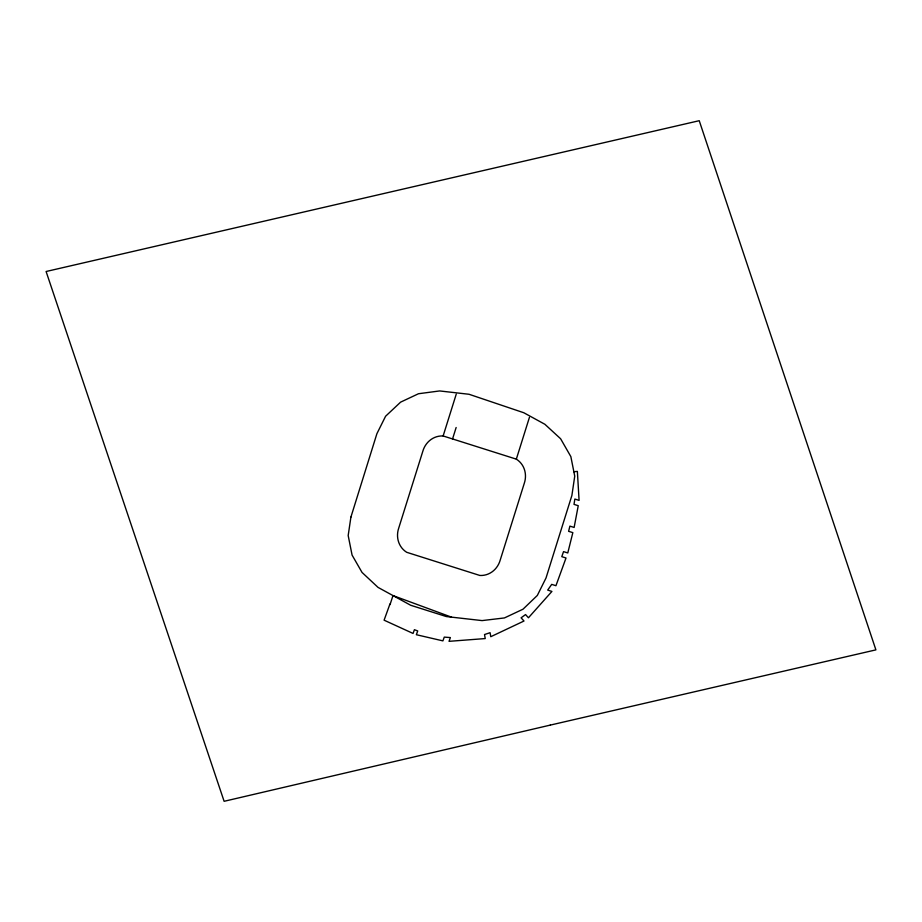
<?xml version="1.0" encoding="UTF-8"?>
<svg xmlns="http://www.w3.org/2000/svg" width="922" height="922" viewBox="0 0 922 922"><rect width="100%" height="100%" fill="white"/><g stroke="black" fill="none" stroke-linecap="round" stroke-linejoin="round"><path stroke-width="1.38" d="M443.136 435.968L516.332 459.144C524.583 464.342 527.361 474.519 524.215 483.531L500.231 560.023C497.673 569.208 489.582 575.973 479.866 575.466L406.671 552.29C398.5 547.126 395.653 537.053 398.73 528.076L422.772 451.411C425.33 442.226 433.421 435.461 443.136 435.968L456.24 394.178M452.552 438.941L456.148 427.497M516.332 459.144L529.435 417.355M390.052 604.578L392.991 595.577L451.469 617.141M389.948 603.991L384.094 620.183L413.056 633.449L414.416 629.691L417.724 630.959L416.364 634.716L442.906 640.871L444.266 637.114L450.385 637.575L449.026 641.332L485.226 638.566L484.523 634.543L490.078 632.688L490.781 636.71L523.996 621.013L521.091 617.821L525.552 614.571L528.444 617.775L551.921 591.428L547.691 590.092L551.713 584.375L555.943 585.712L566.016 557.994L561.786 556.658L563.549 551.621L567.779 552.958L572.839 532.639L568.609 531.303L569.9 526.116L574.129 527.453L578.244 505.705L574.014 504.369L574.855 499.044L579.085 500.381L577.368 471.396L573.864 471.753M350.902 517.115L348.182 535.532L352.077 555.079L362.035 572.435L378.043 587.395L410.705 605.27L446.329 616.553L482.091 620.598L504.438 617.936L522.993 609.212L537.33 595.439L546.02 577.979L571.894 495.46L574.74 476.144L570.845 456.597L560.611 438.757L544.879 424.281L523.834 412.756L469.033 394.27L439.633 390.94L418.484 393.74L400.609 402.142L385.592 416.237L376.902 433.697L350.902 517.115M550.261 725.107L224.115 801.299L46.1 271.506L699.233 120.701L875.9 649.872L550.261 725.107"/></g></svg>
